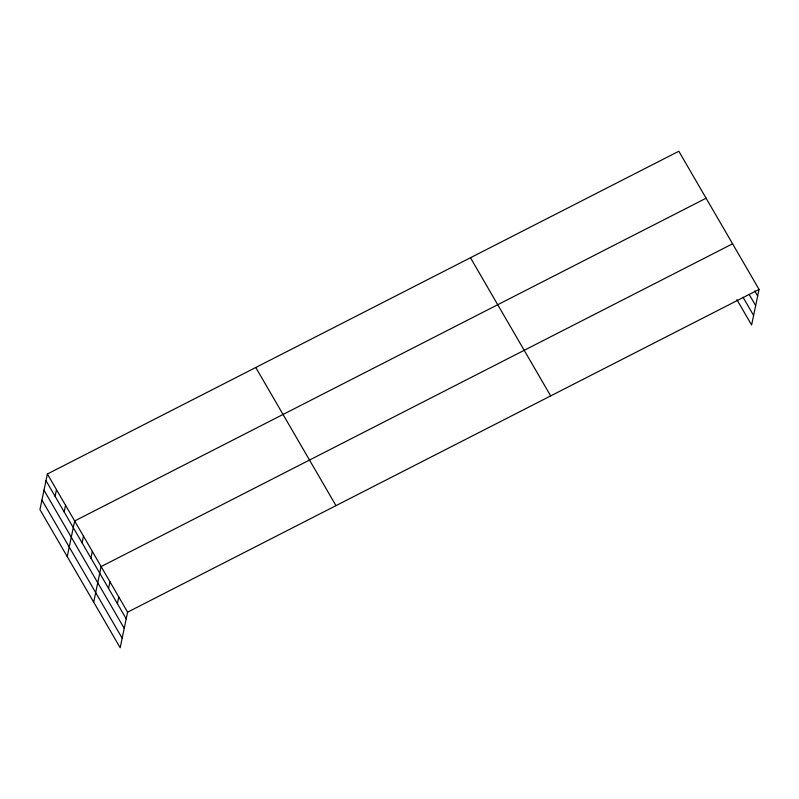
<?xml version="1.0" encoding="UTF-8"?>
<svg xmlns="http://www.w3.org/2000/svg" width="799" height="799" viewBox="0 0 799 799"><rect width="100%" height="100%" fill="white"/><g stroke="black" fill="none" stroke-linecap="round" stroke-linejoin="round"><path stroke-width="1.2" d="M47.391 473.997L39.95 509.602L120.17 647.759L127.6 612.154L47.391 473.997L678.83 151.241L759.05 289.398L751.609 325.003L736.908 299.675M55.091 496.309L56.479 489.657M64.18 511.969L65.568 505.318M67.226 556.583L74.667 520.968L706.106 198.212M82.097 542.821L83.486 536.169M90.916 558.022L92.314 551.37M93.693 602.166L101.133 566.561L732.583 243.805M108.564 588.414L109.962 581.762M117.393 603.615L118.781 596.963M127.6 612.154L759.05 289.398M754.715 290.986L757.662 296.049M749.192 294.461L755.664 305.608M743.02 297.208L753.607 315.445M470.461 257.747L550.671 395.904M255.77 367.49L335.979 505.647M46.002 480.648L126.212 618.816M44.005 490.206L124.215 628.364M41.947 500.054L122.167 638.211"/></g></svg>
